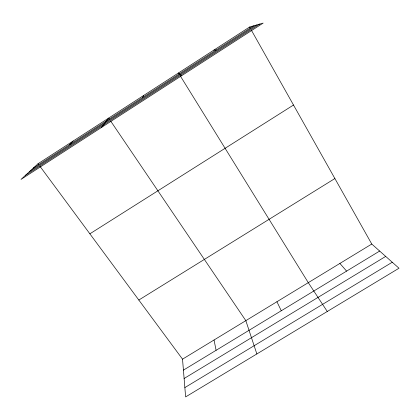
<?xml version="1.0" encoding="UTF-8"?>
<svg xmlns="http://www.w3.org/2000/svg" width="420" height="420" viewBox="0 0 420 420"><rect width="100%" height="100%" fill="white"/><g stroke="black" fill="none" stroke-linecap="round" stroke-linejoin="round"><path stroke-width="0.63" d="M142.816 97.377L143.404 95.634M101.609 127.376L108.654 118.088L109.384 119.165M69.715 144.601L73.185 141.01M38.052 163.711L21 179.413L263.161 23.084L249.585 27.022L38.052 163.711L38.829 164.766M33.154 168.221L253.47 25.893M29.389 171.685L256.468 25.027M25.263 175.481L259.754 24.071M89.87 233.819L293.506 105.032M138.821 300.032L334.892 178.542M182.527 359.163L371.768 244.041L399 268.223L185.624 396.916L182.527 359.163L39.995 166.346M183.424 370.135L379.664 251.055M184.112 378.499L385.691 256.41M184.858 387.592L392.259 262.238M213.864 50.106L216.232 49.954M181.529 75.779L178.469 72.975L179.161 74.093M339.901 263.429L346.594 271.12M110.843 121.317L245.831 320.654L256.856 353.955M327.28 311.483L308.291 282.66L180.542 76.325M249.585 27.022L250.226 28.161M251.512 30.439L371.768 244.041M276.932 301.733L281.279 310.753M214.048 339.985L216.09 350.317"/></g></svg>
